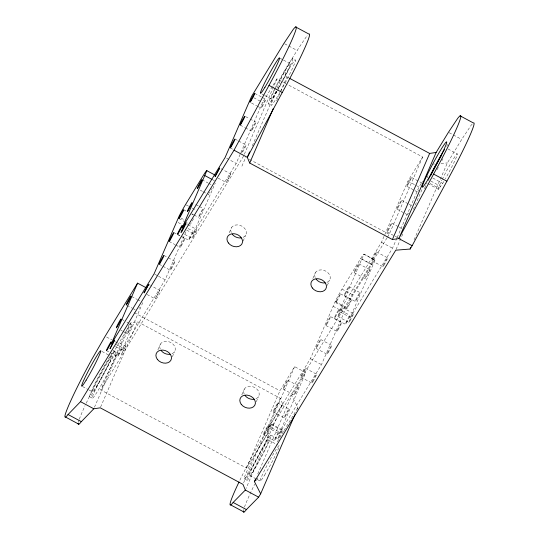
<?xml version="1.0" encoding="UTF-8"?>
<svg xmlns="http://www.w3.org/2000/svg" width="539" height="539" viewBox="0 0 539 539"><rect width="100%" height="100%" fill="white"/><g stroke="black" fill="none" stroke-linecap="round" stroke-linejoin="round"><path stroke-width="0.4" stroke-dasharray="2.69 2.02" d="M387.015 237.881L246.485 468.081L100.793 389.96L129.616 323.366M94.466 407.248L131.065 322.679L137.533 321.716L280.219 398.227L282.611 403.933L246.006 488.509M115.615 346.483L122.259 350.047L143.3 301.422M100.598 407.06L137.533 321.716M122.259 350.047L165.136 279.802L186.386 230.699M186.669 230.099L193.306 233.656L215.27 183.051M193.306 233.656L236.19 163.411L240.529 153.379M240.866 152.604L262.574 102.444L272.606 86.011M157.887 349.892L160.427 344.03M285.838 83.626L276.965 78.869L243.507 156.182L100.793 389.96M241.917 166.167L245.723 157.368M252.299 145.793L276.925 88.901M277.255 88.133C284.248 69.518 295.332 52.862 306.509 36.537A55.261 3.786 -61.8 0 1 307.675 35.156M276.655 100.759L280.314 92.304M280.644 91.529L286.964 76.922L284.572 71.215M172.372 356.757L174.596 351.623M229.257 232.774L231.48 227.64M243.109 241.101L245.649 235.24M241.802 394.892L244.342 389.023M256.294 401.75L258.511 396.616M312.856 278.501L315.396 272.633M246.485 468.081L279.943 390.768L294.658 366.668L305.728 372.604L279.236 433.787L268.173 427.858L294.658 366.668M327.341 285.367L329.565 280.233M243.615 482.796L280.219 398.227M257.783 473.963L291.72 395.538L305.728 372.604M268.173 427.858L310.41 358.664L335.649 300.519A15.105 1.044 -61.8 0 1 342.002 289.099L360.618 258.612A15.105 1.038 -61.8 0 1 363.973 254.118L375.043 260.175L350.283 317.397L339.226 311.468L363.973 254.118M297.265 409.256L297.932 407.72L291.72 395.538M279.236 433.787L321.473 364.593L346.705 306.448A15.105 1.038 -61.8 0 1 353.038 295.076L371.674 264.541A15.105 1.038 -61.8 0 1 375.029 260.047M339.226 311.468L381.464 242.28L407.942 181.084L422.657 156.984L286.58 84.023M387.453 237.167L389.205 234.297L422.657 156.984M350.283 317.397L392.533 248.209L396.832 238.272M397.162 237.504L419.012 187.02L422.515 181.286M396.084 249.429L403.408 232.511M413.386 209.449L422.704 187.916M427.029 177.924L428.027 175.613M414.093 239.808L447.37 162.926L461.714 139.419L471.019 125.439A55.261 3.786 -61.8 0 1 473.087 123.202M131.065 322.679L105.395 365.981A55.261 3.786 -61.8 0 0 85.405 404.964M282.611 403.933L257.265 446.71A55.261 3.786 -61.8 0 0 239.356 481.293M277.322 441.791L283.581 431.22L270.295 424.099M273.037 85.297L276.965 78.869M284.019 430.513L297.932 407.72M427.811 183.644L438.436 189.344L442.708 183.348A20.145 1.381 -61.8 0 0 444.594 180.181M230.753 173.929L226.239 182.492L230.813 174.003L221.158 168.781M159.706 290.319L155.185 298.882L159.76 290.393L150.846 285.569M125.681 346.051L121.167 354.615L125.735 346.126L118.297 342.09M433.019 164.085L434.609 163.957M440.99 163.438L447.37 162.926M284.666 43.794L297.211 50.518M449.169 132.695L461.714 139.419M274.661 88.948A25.683 1.758 -61.8 0 1 292.778 58.657L295.433 60.085M280.051 58.239L282.887 59.755M283.595 60.139L289.969 63.555M447.922 148.946L457.133 153.885M286.964 76.922L289.187 78.115M432.79 178.032L442.708 183.348M430.856 181.084L440.774 186.4M430.109 183.509L439.319 188.448M262.062 94.076L264.191 95.214M264.898 95.598L271.272 99.014M254.718 93.362L261.361 96.926M262.095 97.316L265.788 99.297M411.479 177.412L422.549 183.348M274.311 89.649A25.683 1.758 -61.8 0 0 268.469 103.912L271.124 105.334M423.91 187.808L425.237 188.522M253.714 97.694L262.574 102.444M407.942 181.084L419.012 187.02M251.518 103.016L256.685 105.785M257.42 106.183L261.112 108.164M406.804 186.278L414.188 190.233M414.922 190.631L417.873 192.214M245.568 116.599L249.261 118.573M250.002 118.971L255.904 122.137M401.595 200.252L408.239 203.816M408.98 204.207L412.665 206.188M240.158 125.068L244.585 127.44M245.326 127.837L251.228 131.004M396.92 209.119L404.304 213.073M405.038 213.471L407.989 215.054A5.033 0.344 -61.8 0 1 408.69 213.08M234.95 139.042L237.901 140.625M238.642 141.016L246.02 144.978M391.712 223.092L398.355 226.649M399.096 227.047L401.306 228.233M230.274 147.908L233.225 149.492M387.036 231.959L394.42 235.914M395.154 236.311L398.105 237.894M249.422 159.349L389.205 234.297M226.596 158.264L236.19 163.411M381.464 242.28L392.533 248.209M376.525 251.895L387.581 257.824M363.987 254.246L375.043 260.175M218.12 178.139L226.239 182.492M371.849 260.755L382.912 266.684M361.898 259.077L372.954 265.006M360.618 258.612L371.674 264.541M212.972 179.932L214.455 180.727M201.99 179.75L207.892 182.91M208.627 183.307L211.578 184.89M358.752 263.787L369.808 269.716M200.265 190.193L202.475 191.379M203.216 191.776L206.167 193.36M354.076 272.653L365.132 278.582M195.792 204.564L198.743 206.147M199.477 206.538L203.169 208.519M348.868 286.627L359.924 292.556M186.278 204.955L188.495 206.141M192.187 208.121L195.873 210.095M341.982 289.14L353.038 295.069M191.85 213.821L193.326 214.616M194.067 215.007L198.493 217.385M344.192 295.493L355.248 301.422M183.664 209.752L186.622 211.335M191.783 214.104L193.258 214.893M340.432 293.802L351.489 299.731M180.949 218.052L184.641 220.033M335.177 301.442L346.233 307.371M178.995 218.618L184.156 221.388M184.897 221.778L187.848 223.362M335.757 302.669L346.813 308.598M185.739 223.577L187.215 224.365M187.956 224.763L196.809 229.513M342.501 307.628L353.564 313.557M178.119 222.486L181.811 224.467M188.124 228.583L193.292 231.352M333.082 306.28L350.04 315.396M184.756 234.418L192.133 238.373M337.832 316.494L348.888 322.416M177.547 234.283L180.498 235.866M181.239 236.257L188.616 240.219M334.308 318.333L345.364 324.262M173.78 232.592L179.689 235.759M182.64 237.335L184.85 238.528M330.548 316.642L341.605 322.571M169.111 241.452L175.013 244.618M175.748 245.016L180.174 247.388M325.873 325.509L336.929 331.431M163.896 255.432L167.589 257.406M168.323 257.804L174.966 261.361M320.658 339.489L331.714 345.418M159.221 264.292L162.178 265.875M162.913 266.273L170.297 270.228M315.989 348.335L327.052 354.264M154.808 274.257L157.759 275.84M158.5 276.238L165.136 279.802M310.41 358.664L321.473 364.593M305.478 368.278L316.534 374.207M148.629 284.383L150.112 285.171M147.066 294.53L155.185 298.882M300.802 377.145L311.859 383.074M131.678 296.517L136.845 299.286M137.58 299.684L140.531 301.267M287.698 380.177L298.768 386.113M127.002 305.384L132.17 308.153M132.904 308.551L135.121 309.736M283.029 389.043L294.099 394.979M134.251 312.647L279.943 390.768M121.794 319.357L124.004 320.543M126.961 322.127L132.122 324.896M277.814 403.017L288.884 408.953M120.81 330.198L122.286 330.993M123.02 331.391L127.453 333.762M273.145 411.884L284.215 417.819M271.454 424.011L282.517 429.947M106.621 337.043L111.789 339.813M115.481 341.793L118.432 343.377M116.336 344.569L122.238 347.736M267.93 425.857L279 431.793M113.049 350.262L121.167 354.615M266.778 432.878L277.841 438.813M113.998 351.516A25.683 1.758 -61.8 0 1 97 386.382A25.683 1.758 -61.8 0 1 94.534 384.523A25.683 1.758 -61.8 0 1 113.998 351.516L116.653 352.937A25.683 1.758 -61.8 0 1 99.654 387.81A25.683 1.758 -61.8 0 1 97.195 385.944A25.683 1.758 -61.8 0 1 116.653 352.937M106.493 350.667L109.451 352.25M110.185 352.647L117.569 356.602M263.261 434.724L274.331 440.659M268.375 439.986L277.585 444.924M101.986 351.475L109.067 355.268M109.774 355.652L111.196 356.407M249.672 475.445L256.759 479.245M257.467 479.622L260.303 481.145M82.575 386.551L88.241 389.589M88.955 389.973L92.492 391.866M244.443 478.895L247.105 480.323M89.69 396.765L92.344 398.193M244.113 393.908A8.058 6.225 23.4 0 1 248.095 386.483A8.058 6.225 23.4 0 1 258.161 390.627A8.058 6.225 23.4 0 1 255.937 398.779M160.198 348.915A8.058 6.225 23.4 0 1 164.179 341.49A8.058 6.225 23.4 0 1 174.245 345.634A8.058 6.225 23.4 0 1 172.022 353.786M442.91 158.668A25.683 1.758 -61.8 0 1 441.825 160.804M438.342 167.434A25.683 1.758 -61.8 0 1 437.136 169.644M424.927 188.124A25.683 1.758 -61.8 0 1 426.773 182.923M446.622 146.285A25.683 1.758 -61.8 0 1 447.956 144.452M278.03 88.955A25.683 1.758 -61.8 0 1 295.453 60.105A25.683 1.758 -61.8 0 1 280.334 91.684M279.943 92.358A25.683 1.758 -61.8 0 1 271.104 105.314A25.683 1.758 -61.8 0 1 277.673 89.669M292.778 58.657A25.683 1.758 -61.8 0 1 277.282 90.936M276.898 91.603A25.683 1.758 -61.8 0 1 268.469 103.912M442.202 179.447A20.145 1.381 -61.8 0 1 457.22 153.851A20.145 1.381 -61.8 0 1 445.389 178.8M438.436 189.344A20.145 1.381 -61.8 0 1 441.865 180.141M276.109 86.968A20.145 1.381 -61.8 0 1 290.171 63.555A20.145 1.381 -61.8 0 1 277.828 89.164M276.648 91.179A20.145 1.381 -61.8 0 1 271.05 98.981A20.145 1.381 -61.8 0 1 275.389 88.409M398.051 237.814A5.033 0.344 -61.8 0 1 398.153 237.443M78.364 422.333A55.261 3.786 -61.8 0 1 79.011 420.137M79.321 419.241A55.261 3.786 -61.8 0 1 85.041 405.746M243.406 510.736A55.261 3.786 -61.8 0 1 243.682 509.537M244.47 507.091A55.261 3.786 -61.8 0 1 254.698 484.177M256.524 480.498A55.261 3.786 -61.8 0 1 258.349 476.874M211.847 188.69A5.033 0.344 -61.8 0 1 211.261 189.829M210.015 192.079A5.033 0.344 -61.8 0 1 209.449 193.043M208.964 193.811A5.033 0.344 -61.8 0 1 208.418 194.094M241.647 152.746A5.033 0.344 -61.8 0 1 245.124 146.197A5.033 0.344 -61.8 0 1 245.467 146.635A5.033 0.344 -61.8 0 1 241.93 153.103M418.176 191.116A5.033 0.344 -61.8 0 1 418.574 190.24M193.528 218.699A5.033 0.344 -61.8 0 1 190.644 223.813M190.28 224.325A5.033 0.344 -61.8 0 1 189.998 224.473M315.167 277.518A8.058 6.225 23.4 0 1 319.149 270.093A8.058 6.225 23.4 0 1 329.214 274.236A8.058 6.225 23.4 0 1 326.991 282.389M231.251 232.525A8.058 6.225 23.4 0 1 235.226 225.1A8.058 6.225 23.4 0 1 245.292 229.243A8.058 6.225 23.4 0 1 243.069 237.396M428.424 180.673A20.145 1.381 -61.8 0 1 429.017 179.251M139.588 307.365A5.033 0.344 -61.8 0 1 138.974 308.463M369.693 270.349L369.505 270.814A5.033 0.344 -61.8 0 1 366.203 277.086A5.033 0.344 -61.8 0 1 365.435 277.484A5.033 0.344 -61.8 0 1 368.743 271.218L369.222 270.457A5.033 0.344 -61.8 0 1 369.767 270.167L369.693 270.349M347.514 306.624L347.116 307.499A5.033 0.344 -61.8 0 0 347.877 307.095A5.033 0.344 -61.8 0 0 351.185 300.829A5.033 0.344 -61.8 0 0 350.417 301.227L349.851 302.19A5.033 0.344 -61.8 0 0 347.514 306.624M253.943 469.449A20.145 1.381 -61.8 0 0 268.617 440.296A20.145 1.381 -61.8 0 0 254.509 463.399A20.145 1.381 -61.8 0 0 253.943 469.449M264.575 475.149A20.145 1.381 -61.8 0 0 279.242 445.996A20.145 1.381 -61.8 0 0 265.134 469.098A20.145 1.381 -61.8 0 0 264.575 475.149M118.634 355.1A5.033 0.344 -61.8 0 0 122.299 347.817A5.033 0.344 -61.8 0 0 118.775 353.591A5.033 0.344 -61.8 0 0 118.634 355.1M383.977 265.188A5.033 0.344 -61.8 0 0 387.642 257.898A5.033 0.344 -61.8 0 0 384.118 263.672A5.033 0.344 -61.8 0 0 383.977 265.188M301.867 375.649A5.033 0.344 -61.8 0 0 305.539 368.359A5.033 0.344 -61.8 0 0 302.008 374.133A5.033 0.344 -61.8 0 0 301.867 375.649M312.93 381.578A5.033 0.344 -61.8 0 0 316.595 374.288A5.033 0.344 -61.8 0 0 313.071 380.062A5.033 0.344 -61.8 0 0 312.93 381.578M317.06 346.84A5.026 0.344 -61.8 0 0 320.718 339.563A5.026 0.344 -61.8 0 0 317.202 345.331A5.026 0.344 -61.8 0 0 317.06 346.84M328.116 352.769A5.026 0.344 -61.8 0 0 331.775 345.492A5.026 0.344 -61.8 0 0 328.258 351.26A5.026 0.344 -61.8 0 0 328.116 352.769M336.821 301.166A5.033 0.344 -61.8 0 0 340.486 293.876A5.033 0.344 -61.8 0 0 336.963 299.657A5.033 0.344 -61.8 0 0 336.821 301.166M326.937 324.006A5.033 0.344 -61.8 0 0 330.609 316.716A5.033 0.344 -61.8 0 0 327.079 322.497A5.033 0.344 -61.8 0 0 326.937 324.006M372.921 259.259A5.033 0.344 -61.8 0 0 376.586 251.969A5.033 0.344 -61.8 0 0 373.062 257.743A5.033 0.344 -61.8 0 0 372.921 259.259M264.326 433.221A5.033 0.344 -61.8 0 0 267.991 425.931A5.033 0.344 -61.8 0 0 264.467 431.712A5.033 0.344 -61.8 0 0 264.326 433.221M275.395 439.157A5.033 0.344 -61.8 0 0 279.061 431.867A5.033 0.344 -61.8 0 0 275.537 437.648A5.033 0.344 -61.8 0 0 275.395 439.157M274.21 410.381A5.033 0.344 -61.8 0 0 277.875 403.098A5.033 0.344 -61.8 0 0 274.351 408.872A5.033 0.344 -61.8 0 0 274.21 410.381M285.279 416.317A5.033 0.344 -61.8 0 0 288.944 409.034A5.033 0.344 -61.8 0 0 285.421 414.808A5.033 0.344 -61.8 0 0 285.279 416.317M335.379 316.831A5.033 0.344 -61.8 0 0 339.044 309.548A5.033 0.344 -61.8 0 0 335.521 315.322A5.033 0.344 -61.8 0 0 335.379 316.831M356.319 299.927A5.033 0.344 -61.8 0 0 359.985 292.637A5.033 0.344 -61.8 0 0 356.461 298.411A5.033 0.344 -61.8 0 0 356.319 299.927M338.896 314.992A5.033 0.344 -61.8 0 0 342.561 307.702A5.033 0.344 -61.8 0 0 339.038 313.482A5.033 0.344 -61.8 0 0 338.896 314.992M267.849 431.382A5.033 0.344 -61.8 0 0 271.515 424.092A5.033 0.344 -61.8 0 0 267.984 429.866A5.033 0.344 -61.8 0 0 267.849 431.382M199.565 215.883A5.033 0.344 -61.8 0 0 203.23 208.6A5.033 0.344 -61.8 0 0 199.706 214.374A5.033 0.344 -61.8 0 0 199.565 215.883M193.205 236.877A5.033 0.344 -61.8 0 0 196.87 229.587A5.033 0.344 -61.8 0 0 193.346 235.361A5.033 0.344 -61.8 0 0 193.205 236.877M295.163 393.483A5.033 0.344 -61.8 0 0 298.828 386.194A5.033 0.344 -61.8 0 0 295.305 391.968A5.033 0.344 -61.8 0 0 295.163 393.483M128.518 332.267A5.033 0.344 -61.8 0 0 132.183 324.977A5.033 0.344 -61.8 0 0 128.659 330.751A5.033 0.344 -61.8 0 0 128.518 332.267M262.176 106.661A5.033 0.344 -61.8 0 0 265.848 99.371A5.033 0.344 -61.8 0 0 262.318 105.152A5.033 0.344 -61.8 0 0 262.176 106.661M337.993 329.935A5.033 0.344 -61.8 0 0 341.665 322.645A5.033 0.344 -61.8 0 0 338.135 328.426A5.033 0.344 -61.8 0 0 337.993 329.935M346.436 322.76A5.033 0.344 -61.8 0 0 350.101 315.477A5.033 0.344 -61.8 0 0 346.577 321.251A5.033 0.344 -61.8 0 0 346.436 322.76M181.245 245.892A5.033 0.344 -61.8 0 0 184.911 238.602A5.033 0.344 -61.8 0 0 181.387 244.376A5.033 0.344 -61.8 0 0 181.245 245.892M189.681 238.716A5.033 0.344 -61.8 0 0 193.353 231.426A5.033 0.344 -61.8 0 0 189.822 237.207A5.033 0.344 -61.8 0 0 189.681 238.716M278.912 437.311A5.033 0.344 -61.8 0 0 282.577 430.021A5.033 0.344 -61.8 0 0 279.054 435.802A5.033 0.344 -61.8 0 0 278.912 437.311M407.875 184.776A5.033 0.344 -61.8 0 0 411.54 177.493A5.033 0.344 -61.8 0 0 408.016 183.267A5.033 0.344 -61.8 0 0 407.875 184.776M388.107 230.456A5.033 0.344 -61.8 0 0 391.772 223.166A5.033 0.344 -61.8 0 0 388.248 228.947A5.033 0.344 -61.8 0 0 388.107 230.456M349.952 320.921A5.033 0.344 -61.8 0 0 353.624 313.631A5.033 0.344 -61.8 0 0 350.094 319.411A5.033 0.344 -61.8 0 0 349.952 320.921M284.093 387.548A5.033 0.344 -61.8 0 0 287.759 380.258A5.033 0.344 -61.8 0 0 284.235 386.032A5.033 0.344 -61.8 0 0 284.093 387.548M249.894 471.254A25.683 1.758 -61.8 0 0 268.597 434.084A25.683 1.758 -61.8 0 0 250.615 463.54A25.683 1.758 -61.8 0 0 249.894 471.254M355.14 271.157A5.033 0.344 -61.8 0 0 358.812 263.867A5.033 0.344 -61.8 0 0 355.282 269.641A5.033 0.344 -61.8 0 0 355.14 271.157M171.362 268.732A5.033 0.344 -61.8 0 0 175.027 261.442A5.033 0.344 -61.8 0 0 171.503 267.216A5.033 0.344 -61.8 0 0 171.362 268.732M96.764 385.877A20.145 1.381 -61.8 0 0 111.438 356.724A20.145 1.381 -61.8 0 0 97.33 379.827A20.145 1.381 -61.8 0 0 96.764 385.877M252.548 472.676A25.683 1.758 -61.8 0 0 271.252 435.505A25.683 1.758 -61.8 0 0 253.269 464.962A25.683 1.758 -61.8 0 0 252.548 472.676M252.299 129.501A5.033 0.344 -61.8 0 0 255.964 122.212A5.033 0.344 -61.8 0 0 252.441 127.992A5.033 0.344 -61.8 0 0 252.299 129.501M345.263 293.998A5.033 0.344 -61.8 0 0 348.928 286.708A5.033 0.344 -61.8 0 0 345.405 292.482A5.033 0.344 -61.8 0 0 345.263 293.998M397.991 207.616A5.033 0.344 -61.8 0 0 401.656 200.333A5.033 0.344 -61.8 0 0 398.132 206.107A5.033 0.344 -61.8 0 0 397.991 207.616"/><path stroke-width="0.81" d="M137.573 283.143L111.189 344.111L154.066 273.866L179.211 215.937A15.105 1.038 -61.8 0 1 185.544 204.557L203.54 175.094A15.105 1.038 -61.8 0 1 206.888 170.6L182.243 227.727L225.12 157.476L251.504 96.508L283.925 43.396L293.229 29.409A55.261 3.786 -61.8 0 1 269.102 85.169L234.027 150.206L80.52 401.663L67.981 414.612A55.261 3.786 -61.8 0 1 92.115 358.859L105.145 336.248L137.573 283.143L145.692 287.496M249.638 151.944L247.313 157.327L249.705 163.034L392.392 239.538L398.853 238.582L412.14 245.703L446.892 181.198A55.261 3.786 -61.8 0 0 473.431 122.98L460.144 115.851M249.705 163.034L273.327 108.447M243.338 511.201A55.261 3.786 -61.8 0 0 246.417 509.591L258.626 497.167L260.66 493.832L254.455 481.65L255.452 479.346M260.66 493.832L294.934 414.639M392.392 239.538L429.657 153.426L436.118 152.47L448.428 132.298L457.732 118.317A55.261 3.786 -61.8 0 1 433.605 174.077L398.853 238.582L436.118 152.47M254.455 481.65L395.754 250.197L410.105 249.038L410.772 247.502M295.642 26.95L308.921 34.072A55.261 3.786 -61.8 0 1 282.382 92.29L247.313 157.327L234.027 150.206M410.105 249.038L412.14 245.703M258.626 497.167L245.346 490.045L242.954 484.339L100.267 407.828L93.799 408.791L81.268 421.741A55.261 3.786 -61.8 0 1 78.189 423.351M246.417 509.591L233.131 502.463L245.346 490.045M289.921 78.512L429.657 153.426M268.981 85.371L282.268 92.499M433.605 174.077L446.892 181.198M206.909 170.728L215.061 175.101M204.82 175.559L212.231 179.534M80.52 401.663L93.799 408.791M68.049 414.518L81.335 421.639M230.719 504.928L244.005 512.05M65.569 417.078L78.856 424.2M241.27 237.894A8.058 6.225 23.4 0 1 232.201 234.162M233.131 502.463A55.261 3.786 -61.8 0 1 239.026 481.974M428.808 178.47A25.683 1.758 -61.8 0 1 443.24 151.594M443.631 150.954A25.683 1.758 -61.8 0 1 444.513 149.532M254.138 399.278A8.058 6.225 23.4 0 1 245.063 395.538M170.216 354.285A8.058 6.225 23.4 0 1 161.148 350.545M430.607 175.761A20.145 1.381 -61.8 0 1 439.952 158.035M440.35 157.348A20.145 1.381 -61.8 0 1 441.879 154.767M325.185 282.887A8.058 6.225 23.4 0 1 316.117 279.155M110.138 348.241L110.091 348.679L114.612 340.116L110.138 348.241M144.156 292.509L144.115 292.947L148.629 284.383L144.156 292.509M215.209 176.118L215.169 176.556L219.683 167.993L215.209 176.118M201.943 180.201L201.687 180.841A5.033 0.344 -61.8 0 1 198.561 186.811A5.033 0.344 -61.8 0 1 197.422 187.97A5.033 0.344 -61.8 0 1 200.353 182.209L200.919 181.245A5.033 0.344 -61.8 0 1 201.943 180.201M179.696 216.644L179.292 217.52A5.033 0.344 -61.8 0 0 179.804 217.527A5.033 0.344 -61.8 0 0 182.97 211.719L183.368 210.85A5.033 0.344 -61.8 0 0 183.085 210.486L182.6 211.248A5.033 0.344 -61.8 0 0 179.696 216.644M107.564 349.171A5.033 0.344 -61.8 0 0 111.229 341.881A5.033 0.344 -61.8 0 0 107.706 347.655A5.033 0.344 -61.8 0 0 107.564 349.171M228.395 242.961A8.058 6.225 23.4 0 0 241.843 244.039A8.058 6.225 23.4 0 0 234.034 233.717A8.058 6.225 23.4 0 0 228.395 242.961M188.495 209.954A5.033 0.344 -61.8 0 0 192.16 202.664A5.033 0.344 -61.8 0 0 188.637 208.438A5.033 0.344 -61.8 0 0 188.495 209.954M428.027 179.453A25.683 1.758 -61.8 0 0 446.73 142.283A25.683 1.758 -61.8 0 0 428.748 171.739A25.683 1.758 -61.8 0 0 428.027 179.453M241.256 404.344A8.058 6.225 23.4 0 0 254.704 405.422A8.058 6.225 23.4 0 0 246.896 395.1A8.058 6.225 23.4 0 0 241.256 404.344M157.341 359.351A8.058 6.225 23.4 0 0 170.789 360.429A8.058 6.225 23.4 0 0 162.98 350.107A8.058 6.225 23.4 0 0 157.341 359.351M312.31 287.954A8.058 6.225 23.4 0 0 325.758 289.032A8.058 6.225 23.4 0 0 317.949 278.71A8.058 6.225 23.4 0 0 312.31 287.954M182.135 230.941A5.033 0.344 -61.8 0 0 185.8 223.651A5.033 0.344 -61.8 0 0 182.276 229.425A5.033 0.344 -61.8 0 0 182.135 230.941M127.332 303.491A5.033 0.344 -61.8 0 0 130.997 296.201A5.033 0.344 -61.8 0 0 127.473 301.975A5.033 0.344 -61.8 0 0 127.332 303.491M117.448 326.331A5.033 0.344 -61.8 0 0 121.113 319.041A5.033 0.344 -61.8 0 0 117.59 324.815A5.033 0.344 -61.8 0 0 117.448 326.331M251.107 100.726A5.033 0.344 -61.8 0 0 254.779 93.442A5.033 0.344 -61.8 0 0 251.248 99.216A5.033 0.344 -61.8 0 0 251.107 100.726M264.918 87.318A20.145 1.381 -61.8 0 0 279.586 58.165A20.145 1.381 -61.8 0 0 265.484 81.268A20.145 1.381 -61.8 0 0 264.918 87.318M170.176 239.956A5.033 0.344 -61.8 0 0 173.841 232.666A5.033 0.344 -61.8 0 0 170.317 238.447A5.033 0.344 -61.8 0 0 170.176 239.956M178.611 232.781A5.033 0.344 -61.8 0 0 182.283 225.497A5.033 0.344 -61.8 0 0 178.753 231.271A5.033 0.344 -61.8 0 0 178.611 232.781M241.223 123.566A5.033 0.344 -61.8 0 0 244.895 116.276A5.033 0.344 -61.8 0 0 241.364 122.057A5.033 0.344 -61.8 0 0 241.223 123.566M160.292 262.796A5.033 0.344 -61.8 0 0 163.957 255.506A5.033 0.344 -61.8 0 0 160.433 261.28A5.033 0.344 -61.8 0 0 160.292 262.796M86.139 380.177A20.145 1.381 -61.8 0 0 100.806 351.024A20.145 1.381 -61.8 0 0 86.705 374.127A20.145 1.381 -61.8 0 0 86.139 380.177M231.339 146.406A5.033 0.344 -61.8 0 0 235.011 139.116A5.033 0.344 -61.8 0 0 231.48 144.897A5.033 0.344 -61.8 0 0 231.339 146.406"/></g></svg>
